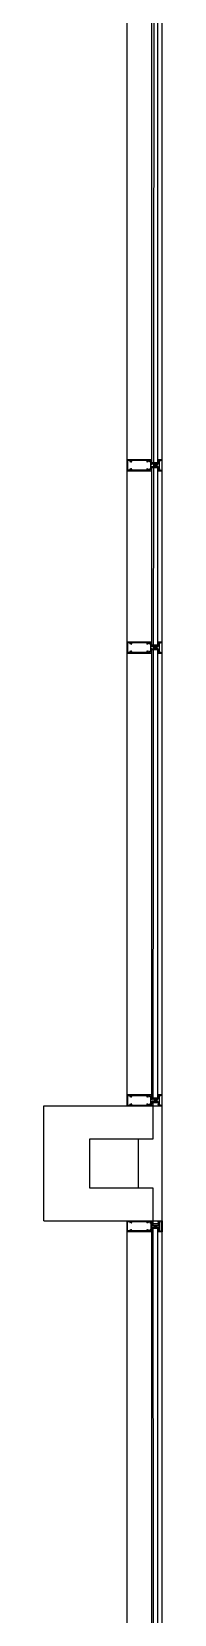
# Model space of a CAD drawing. Extents: x 11182 to 734459, y -1391328 to 152085.
# Drawn here: x 353324 to 353816, y -1332234 to -1325636 of the extents above; entities that cross this region are included whole.
import ezdxf

# ---------------------------------------------------------------- set-up
doc = ezdxf.new("R2010")
doc.units = 0
doc.header["$LTSCALE"] = 500
doc.header["$MEASUREMENT"] = 0
doc.layers.add('1_Wall_Exist', color=251, linetype='CONTINUOUS')

msp = doc.modelspace()

# ---------------------------------------------------------------- linework, layer by layer
at = {"layer": '1_Wall_Exist'}
for p, q in [((353782.5, -1322835.2), (353777.5, -1330252.2)), ((353669.5, -1330113.7), (353669.5, -1322886.2)), ((353815.5, -1330113.7), (353815.5, -1322886.2)), ((353773, -1327433.9), (353773, -1325566)), ((353798.4, -1327433.9), (353798.4, -1325566)), ((353669.5, -1327421.2), (353669.5, -1327466.2)), ((353771.1, -1327421.2), (353669.5, -1327421.2)), ((353672.1, -1327424.2), (353672.1, -1327463.1)), ((353681.8, -1327424.2), (353672.1, -1327424.2)), ((353751.6, -1327424.2), (353689.1, -1327424.2)), ((353763.8, -1327424.2), (353758.9, -1327424.2)), ((353764.6, -1327428.5), (353764.6, -1327425)), ((353767.1, -1327425.5), (353767.1, -1327425)), ((353767.1, -1327426), (353767.1, -1327425.5)), ((353767.9, -1327424.2), (353770.6, -1327424.2)), ((353770.6, -1327426.8), (353767.9, -1327426.8)), ((353770.6, -1327424.5), (353771.1, -1327424)), ((353770.6, -1327424.2), (353770.6, -1327424.5)), ((353771.1, -1327427), (353770.6, -1327426.5)), ((353770.6, -1327426.5), (353770.6, -1327426.8)), ((353771.1, -1327424), (353771.1, -1327421.2)), ((353771.1, -1327440.2), (353771.1, -1327427)), ((353799.7, -1327422.6), (353799.7, -1327425.1)), ((353799.7, -1327425.1), (353800.2, -1327425.6)), ((353800.2, -1327427.1), (353799.7, -1327427.6)), ((353799.8, -1327421.6), (353801.5, -1327422.1)), ((353815.5, -1327421.2), (353799.9, -1327421.2)), ((353801.3, -1327422.7), (353800, -1327422.3)), ((353800.2, -1327425.1), (353802.8, -1327425.1)), ((353800.2, -1327425.6), (353800.2, -1327425.1)), ((353800.2, -1327427.6), (353800.2, -1327427.1)), ((353803.6, -1327425.9), (353803.6, -1327426.8)), ((353805.9, -1327423.9), (353803.9, -1327423.4)), ((353804.2, -1327422.4), (353814.3, -1327422.4)), ((353805.9, -1327427.6), (353805.9, -1327423.9)), ((353814.3, -1327422.4), (353814.3, -1327464.9)), ((353815.5, -1327466.2), (353815.5, -1327421.2)), ((353669.5, -1327466.2), (353771.1, -1327466.2)), ((353672.1, -1327463.1), (353681.8, -1327463.1)), ((353689.1, -1327463.1), (353751.6, -1327463.1)), ((353758.9, -1327463.1), (353763.8, -1327463.1)), ((353764.6, -1327462.3), (353764.6, -1327458.8)), ((353767.8, -1327429.3), (353765.4, -1327429.3)), ((353765.4, -1327458), (353767.8, -1327458)), ((353767.1, -1327461.8), (353767.1, -1327461.4)), ((353767.1, -1327462.3), (353767.1, -1327461.8)), ((353767.9, -1327460.6), (353770.6, -1327460.5)), ((353770.6, -1327463.1), (353767.9, -1327463.1)), ((353768.5, -1327438.2), (353768.5, -1327430.1)), ((353768.5, -1327449.2), (353768.5, -1327438.2)), ((353768.5, -1327457.2), (353768.5, -1327449.2)), ((353770.6, -1327460.8), (353771.1, -1327460.3)), ((353770.6, -1327460.5), (353770.6, -1327460.8)), ((353771.1, -1327463.4), (353770.6, -1327462.9)), ((353770.6, -1327462.9), (353770.6, -1327463.1)), ((353772.7, -1327440.2), (353771.1, -1327440.2)), ((353771.1, -1327447.1), (353772.7, -1327447.1)), ((353771.1, -1327460.3), (353771.1, -1327447.1)), ((353771.1, -1327466.2), (353771.1, -1327463.4)), ((353782.4, -1327438.6), (353772.7, -1327438.6)), ((353772.7, -1327438.6), (353772.7, -1327440.2)), ((353772.7, -1327447.1), (353772.7, -1327448.7)), ((353772.7, -1327448.7), (353782.4, -1327448.7)), ((353798.4, -1327433.9), (353773, -1327433.9)), ((353773, -1328193.9), (353773, -1327453.5)), ((353798.4, -1327453.5), (353773, -1327453.5)), ((353782.4, -1327440.2), (353782.4, -1327438.6)), ((353784, -1327440.2), (353782.4, -1327440.2)), ((353782.4, -1327448.7), (353782.4, -1327447.1)), ((353782.4, -1327447.1), (353784, -1327447.1)), ((353799.7, -1327438.6), (353784, -1327438.6)), ((353784, -1327438.6), (353784, -1327440.2)), ((353784, -1327447.1), (353784, -1327448.7)), ((353784, -1327448.7), (353799.7, -1327448.7)), ((353785.8, -1327445.1), (353785.8, -1327442.3)), ((353795.7, -1327441.5), (353786.6, -1327441.5)), ((353795.7, -1327445.8), (353786.6, -1327445.8)), ((353796.5, -1327438.9), (353796.7, -1327438.6)), ((353798.4, -1328193.9), (353798.4, -1327453.5)), ((353799.7, -1327448.7), (353799.7, -1327459.6)), ((353799.7, -1327459.6), (353800.2, -1327460.2)), ((353800.2, -1327461.7), (353799.7, -1327462.2)), ((353799.7, -1327462.2), (353799.7, -1327464.7)), ((353801.5, -1327465.2), (353799.8, -1327465.7)), ((353799.9, -1327466.2), (353815.5, -1327466.2)), ((353800, -1327464.9), (353801.3, -1327464.6)), ((353802.8, -1327427.6), (353800.2, -1327427.6)), ((353800.2, -1327459.6), (353802.8, -1327459.6)), ((353800.2, -1327460.2), (353800.2, -1327459.6)), ((353800.2, -1327462.2), (353800.2, -1327461.7)), ((353802.8, -1327462.2), (353800.2, -1327462.2)), ((353802.5, -1327456.8), (353802.8, -1327456.4)), ((353803.6, -1327460.4), (353803.6, -1327461.4)), ((353803.9, -1327463.9), (353805.9, -1327463.3)), ((353814.3, -1327464.9), (353804.2, -1327464.9)), ((353804.9, -1327443.9), (353805.2, -1327443.7)), ((353805.2, -1327444.2), (353804.9, -1327443.9)), ((353805.2, -1327428.4), (353805.9, -1327427.6)), ((353805.2, -1327443.7), (353805.2, -1327428.4)), ((353805.2, -1327458.9), (353805.2, -1327444.2)), ((353805.9, -1327459.6), (353805.2, -1327458.9)), ((353805.9, -1327463.3), (353805.9, -1327459.6)), ((353669.5, -1328181.2), (353669.5, -1328226.2)), ((353771.1, -1328181.2), (353669.5, -1328181.2)), ((353672.1, -1328184.2), (353672.1, -1328223.1)), ((353681.8, -1328184.2), (353672.1, -1328184.2)), ((353751.6, -1328184.2), (353689.1, -1328184.2)), ((353763.8, -1328184.2), (353758.9, -1328184.2)), ((353764.6, -1328188.5), (353764.6, -1328185)), ((353764.6, -1328222.3), (353764.6, -1328218.8)), ((353767.8, -1328189.3), (353765.4, -1328189.3)), ((353765.4, -1328218), (353767.8, -1328218)), ((353767.1, -1328185.5), (353767.1, -1328185)), ((353767.1, -1328186), (353767.1, -1328185.5)), ((353767.9, -1328184.2), (353770.6, -1328184.2)), ((353770.6, -1328186.8), (353767.9, -1328186.8)), ((353768.5, -1328198.2), (353768.5, -1328190.1)), ((353768.5, -1328209.2), (353768.5, -1328198.2)), ((353768.5, -1328217.2), (353768.5, -1328209.2)), ((353770.6, -1328184.5), (353771.1, -1328184)), ((353770.6, -1328184.2), (353770.6, -1328184.5)), ((353771.1, -1328187), (353770.6, -1328186.5)), ((353770.6, -1328186.5), (353770.6, -1328186.8)), ((353771.1, -1328184), (353771.1, -1328181.2)), ((353771.1, -1328200.2), (353771.1, -1328187)), ((353772.7, -1328200.2), (353771.1, -1328200.2)), ((353771.1, -1328207.1), (353772.7, -1328207.1)), ((353771.1, -1328220.3), (353771.1, -1328207.1)), ((353782.4, -1328198.6), (353772.7, -1328198.6)), ((353772.7, -1328198.6), (353772.7, -1328200.2)), ((353772.7, -1328207.1), (353772.7, -1328208.7)), ((353772.7, -1328208.7), (353782.4, -1328208.7)), ((353798.4, -1328193.9), (353773, -1328193.9)), ((353773, -1330081.4), (353773, -1328213.5)), ((353798.4, -1328213.5), (353773, -1328213.5)), ((353782.4, -1328200.2), (353782.4, -1328198.6)), ((353784, -1328200.2), (353782.4, -1328200.2)), ((353782.4, -1328208.7), (353782.4, -1328207.1)), ((353782.4, -1328207.1), (353784, -1328207.1)), ((353799.7, -1328198.6), (353784, -1328198.6)), ((353784, -1328198.6), (353784, -1328200.2)), ((353784, -1328207.1), (353784, -1328208.7)), ((353784, -1328208.7), (353799.7, -1328208.7)), ((353785.8, -1328205.1), (353785.8, -1328202.3)), ((353795.7, -1328201.5), (353786.6, -1328201.5)), ((353795.7, -1328205.8), (353786.6, -1328205.8)), ((353796.5, -1328198.9), (353796.7, -1328198.6)), ((353798.4, -1330081.4), (353798.4, -1328213.5)), ((353799.7, -1328182.6), (353799.7, -1328185.1)), ((353799.7, -1328185.1), (353800.2, -1328185.6)), ((353800.2, -1328187.1), (353799.7, -1328187.6)), ((353799.7, -1328208.7), (353799.7, -1328219.6)), ((353799.8, -1328181.6), (353801.5, -1328182.1)), ((353815.5, -1328181.2), (353799.9, -1328181.2)), ((353801.3, -1328182.7), (353800, -1328182.3)), ((353800.2, -1328185.1), (353802.8, -1328185.1)), ((353800.2, -1328185.6), (353800.2, -1328185.1)), ((353800.2, -1328187.6), (353800.2, -1328187.1)), ((353802.8, -1328187.6), (353800.2, -1328187.6)), ((353802.5, -1328216.8), (353802.8, -1328216.4)), ((353803.6, -1328185.9), (353803.6, -1328186.8)), ((353805.9, -1328183.9), (353803.9, -1328183.4)), ((353804.2, -1328182.4), (353814.3, -1328182.4)), ((353804.9, -1328203.9), (353805.2, -1328203.7)), ((353805.2, -1328204.2), (353804.9, -1328203.9)), ((353805.2, -1328188.4), (353805.9, -1328187.6)), ((353805.2, -1328203.7), (353805.2, -1328188.4)), ((353805.2, -1328218.9), (353805.2, -1328204.2)), ((353805.9, -1328219.6), (353805.2, -1328218.9)), ((353805.9, -1328187.6), (353805.9, -1328183.9)), ((353814.3, -1328182.4), (353814.3, -1328224.9)), ((353815.5, -1328226.2), (353815.5, -1328181.2)), ((353669.5, -1328226.2), (353771.1, -1328226.2)), ((353672.1, -1328223.1), (353681.8, -1328223.1)), ((353689.1, -1328223.1), (353751.6, -1328223.1)), ((353758.9, -1328223.1), (353763.8, -1328223.1)), ((353767.1, -1328221.8), (353767.1, -1328221.4)), ((353767.1, -1328222.3), (353767.1, -1328221.8)), ((353767.9, -1328220.6), (353770.6, -1328220.5)), ((353770.6, -1328223.1), (353767.9, -1328223.1)), ((353770.6, -1328220.8), (353771.1, -1328220.3)), ((353770.6, -1328220.5), (353770.6, -1328220.8)), ((353771.1, -1328223.4), (353770.6, -1328222.9)), ((353770.6, -1328222.9), (353770.6, -1328223.1)), ((353771.1, -1328226.2), (353771.1, -1328223.4)), ((353799.7, -1328219.6), (353800.2, -1328220.2)), ((353800.2, -1328221.7), (353799.7, -1328222.2)), ((353799.7, -1328222.2), (353799.7, -1328224.7)), ((353801.5, -1328225.2), (353799.8, -1328225.7)), ((353799.9, -1328226.2), (353815.5, -1328226.2)), ((353800, -1328224.9), (353801.3, -1328224.6)), ((353800.2, -1328219.6), (353802.8, -1328219.6)), ((353800.2, -1328220.2), (353800.2, -1328219.6)), ((353800.2, -1328222.2), (353800.2, -1328221.7)), ((353802.8, -1328222.2), (353800.2, -1328222.2)), ((353803.6, -1328220.4), (353803.6, -1328221.4)), ((353803.9, -1328223.9), (353805.9, -1328223.3)), ((353814.3, -1328224.9), (353804.2, -1328224.9)), ((353805.9, -1328223.3), (353805.9, -1328219.6)), ((353323.5, -1330113.7), (353815.5, -1330113.7)), ((353323.5, -1330593.7), (353323.5, -1330113.7)), ((353669.5, -1330068.7), (353669.5, -1330113.7)), ((353771.1, -1330068.7), (353669.5, -1330068.7)), ((353669.5, -1330113.7), (353771.1, -1330113.7)), ((353672.1, -1330071.7), (353672.1, -1330110.6)), ((353681.8, -1330071.7), (353672.1, -1330071.7)), ((353672.1, -1330110.6), (353681.8, -1330110.6)), ((353751.6, -1330071.7), (353689.1, -1330071.7)), ((353689.1, -1330110.6), (353751.6, -1330110.6)), ((353763.8, -1330071.7), (353758.9, -1330071.7)), ((353758.9, -1330110.6), (353763.8, -1330110.6)), ((353764.6, -1330076), (353764.6, -1330072.5)), ((353764.6, -1330109.8), (353764.6, -1330106.3)), ((353767.8, -1330076.8), (353765.4, -1330076.8)), ((353765.4, -1330105.5), (353767.8, -1330105.5)), ((353767.1, -1330073), (353767.1, -1330072.5)), ((353767.1, -1330073.5), (353767.1, -1330073)), ((353767.1, -1330109.3), (353767.1, -1330108.9)), ((353767.1, -1330109.8), (353767.1, -1330109.3)), ((353767.9, -1330071.7), (353770.6, -1330071.7)), ((353770.6, -1330074.3), (353767.9, -1330074.3)), ((353767.9, -1330108.1), (353770.6, -1330108)), ((353770.6, -1330110.6), (353767.9, -1330110.6)), ((353768.5, -1330085.7), (353768.5, -1330077.6)), ((353768.5, -1330096.7), (353768.5, -1330085.7)), ((353768.5, -1330104.7), (353768.5, -1330096.7)), ((353770.6, -1330072), (353771.1, -1330071.5)), ((353770.6, -1330071.7), (353770.6, -1330072)), ((353771.1, -1330074.5), (353770.6, -1330074)), ((353770.6, -1330074), (353770.6, -1330074.3)), ((353770.6, -1330108.3), (353771.1, -1330107.8)), ((353770.6, -1330108), (353770.6, -1330108.3)), ((353771.1, -1330110.9), (353770.6, -1330110.4)), ((353770.6, -1330110.4), (353770.6, -1330110.6)), ((353771.1, -1330071.5), (353771.1, -1330068.7)), ((353771.1, -1330087.7), (353771.1, -1330074.5)), ((353772.7, -1330087.7), (353771.1, -1330087.7)), ((353771.1, -1330094.6), (353772.7, -1330094.6)), ((353771.1, -1330107.8), (353771.1, -1330094.6)), ((353771.1, -1330113.7), (353771.1, -1330110.9)), ((353782.4, -1330086.1), (353772.7, -1330086.1)), ((353772.7, -1330086.1), (353772.7, -1330087.7)), ((353772.7, -1330094.6), (353772.7, -1330096.2)), ((353772.7, -1330096.2), (353782.4, -1330096.2)), ((353798.4, -1330081.4), (353773, -1330081.4)), ((353798.4, -1330101), (353773, -1330101)), ((353782.4, -1330087.7), (353782.4, -1330086.1)), ((353784, -1330087.7), (353782.4, -1330087.7)), ((353782.4, -1330096.2), (353782.4, -1330094.6)), ((353782.4, -1330094.6), (353784, -1330094.6)), ((353799.7, -1330086.1), (353784, -1330086.1)), ((353784, -1330086.1), (353784, -1330087.7)), ((353784, -1330094.6), (353784, -1330096.2)), ((353784, -1330096.2), (353799.7, -1330096.2)), ((353785.8, -1330092.6), (353785.8, -1330089.8)), ((353795.7, -1330089), (353786.6, -1330089)), ((353795.7, -1330093.3), (353786.6, -1330093.3)), ((353796.5, -1330086.4), (353796.7, -1330086.1)), ((353799.7, -1330070.1), (353799.7, -1330072.6)), ((353799.7, -1330072.6), (353800.2, -1330073.1)), ((353800.2, -1330074.6), (353799.7, -1330075.1)), ((353799.7, -1330096.2), (353799.7, -1330107.1)), ((353799.7, -1330107.1), (353800.2, -1330107.7)), ((353800.2, -1330109.2), (353799.7, -1330109.7)), ((353799.7, -1330109.7), (353799.7, -1330112.2)), ((353799.8, -1330069.1), (353801.5, -1330069.6)), ((353801.5, -1330112.7), (353799.8, -1330113.2)), ((353815.5, -1330068.7), (353799.9, -1330068.7)), ((353799.9, -1330113.7), (353815.5, -1330113.7)), ((353801.3, -1330070.2), (353800, -1330069.8)), ((353800, -1330112.4), (353801.3, -1330112.1)), ((353800.2, -1330072.6), (353802.8, -1330072.6)), ((353800.2, -1330073.1), (353800.2, -1330072.6)), ((353800.2, -1330075.1), (353800.2, -1330074.6)), ((353802.8, -1330075.1), (353800.2, -1330075.1)), ((353800.2, -1330107.1), (353802.8, -1330107.1)), ((353800.2, -1330107.7), (353800.2, -1330107.1)), ((353800.2, -1330109.7), (353800.2, -1330109.2)), ((353802.8, -1330109.7), (353800.2, -1330109.7)), ((353802.5, -1330104.3), (353802.8, -1330103.9)), ((353803.6, -1330073.4), (353803.6, -1330074.3)), ((353803.6, -1330107.9), (353803.6, -1330108.9)), ((353805.9, -1330071.4), (353803.9, -1330070.9)), ((353803.9, -1330111.4), (353805.9, -1330110.8)), ((353804.2, -1330069.9), (353814.3, -1330069.9)), ((353814.3, -1330112.4), (353804.2, -1330112.4)), ((353804.9, -1330091.4), (353805.2, -1330091.2)), ((353805.2, -1330091.7), (353804.9, -1330091.4)), ((353805.2, -1330075.9), (353805.9, -1330075.1)), ((353805.2, -1330091.2), (353805.2, -1330075.9)), ((353805.2, -1330106.4), (353805.2, -1330091.7)), ((353805.9, -1330107.1), (353805.2, -1330106.4)), ((353805.9, -1330075.1), (353805.9, -1330071.4)), ((353805.9, -1330110.8), (353805.9, -1330107.1)), ((353814.3, -1330069.9), (353814.3, -1330112.4)), ((353815.5, -1330113.7), (353815.5, -1330068.7)), ((353815.5, -1330593.7), (353815.5, -1330113.7)), ((353514, -1330252.2), (353514, -1330455.2)), ((353777.5, -1330252.2), (353514, -1330252.2)), ((353717, -1330455.2), (353717, -1330252.2)), ((353514, -1330455.2), (353777.5, -1330455.2)), ((353777.5, -1330455.2), (353782.5, -1337872.2)), ((353323.5, -1330593.7), (353815.5, -1330593.7)), ((353669.5, -1337821.2), (353669.5, -1330593.7)), ((353669.5, -1330638.7), (353669.5, -1330593.7)), ((353669.5, -1330593.7), (353771.1, -1330593.7)), ((353771.1, -1330593.7), (353771.1, -1330596.5)), ((353801.5, -1330594.6), (353799.8, -1330594.1)), ((353799.9, -1330593.7), (353815.5, -1330593.7)), ((353815.5, -1337821.2), (353815.5, -1330593.7)), ((353815.5, -1330593.7), (353815.5, -1330638.7)), ((353771.1, -1330638.7), (353669.5, -1330638.7)), ((353672.1, -1330635.6), (353672.1, -1330596.7)), ((353672.1, -1330596.7), (353681.8, -1330596.7)), ((353681.8, -1330635.6), (353672.1, -1330635.6)), ((353689.1, -1330596.7), (353751.6, -1330596.7)), ((353751.6, -1330635.6), (353689.1, -1330635.6)), ((353758.9, -1330596.7), (353763.8, -1330596.7)), ((353763.8, -1330635.6), (353758.9, -1330635.6)), ((353764.6, -1330597.5), (353764.6, -1330601)), ((353764.6, -1330631.3), (353764.6, -1330634.8)), ((353765.4, -1330601.8), (353767.8, -1330601.8)), ((353767.8, -1330630.5), (353765.4, -1330630.5)), ((353767.1, -1330597.5), (353767.1, -1330598)), ((353767.1, -1330598), (353767.1, -1330598.5)), ((353767.1, -1330633.9), (353767.1, -1330634.3)), ((353767.1, -1330634.3), (353767.1, -1330634.8)), ((353770.6, -1330596.7), (353767.9, -1330596.7)), ((353767.9, -1330599.3), (353770.6, -1330599.3)), ((353770.6, -1330633), (353767.9, -1330633.1)), ((353767.9, -1330635.6), (353770.6, -1330635.6)), ((353768.5, -1330602.6), (353768.5, -1330610.7)), ((353768.5, -1330610.7), (353768.5, -1330621.7)), ((353768.5, -1330621.7), (353768.5, -1330629.7)), ((353771.1, -1330596.5), (353770.6, -1330597)), ((353770.6, -1330597), (353770.6, -1330596.7)), ((353770.6, -1330599.3), (353770.6, -1330599)), ((353770.6, -1330599), (353771.1, -1330599.5)), ((353771.1, -1330632.8), (353770.6, -1330633.3)), ((353770.6, -1330633.3), (353770.6, -1330633)), ((353770.6, -1330635.6), (353770.6, -1330635.4)), ((353770.6, -1330635.4), (353771.1, -1330635.9)), ((353771.1, -1330599.5), (353771.1, -1330612.7)), ((353771.1, -1330612.7), (353772.7, -1330612.7)), ((353772.7, -1330619.6), (353771.1, -1330619.6)), ((353771.1, -1330619.6), (353771.1, -1330632.8)), ((353771.1, -1330635.9), (353771.1, -1330638.7)), ((353772.7, -1330611.1), (353782.4, -1330611.1)), ((353772.7, -1330612.7), (353772.7, -1330611.1)), ((353772.7, -1330621.2), (353772.7, -1330619.6)), ((353782.4, -1330621.2), (353772.7, -1330621.2)), ((353798.4, -1330606.4), (353773, -1330606.4)), ((353773, -1332493.9), (353773, -1330626)), ((353798.4, -1330626), (353773, -1330626)), ((353782.4, -1330611.1), (353782.4, -1330612.7)), ((353782.4, -1330612.7), (353784, -1330612.7)), ((353784, -1330619.6), (353782.4, -1330619.6)), ((353782.4, -1330619.6), (353782.4, -1330621.2)), ((353784, -1330611.1), (353799.7, -1330611.1)), ((353784, -1330612.7), (353784, -1330611.1)), ((353784, -1330621.2), (353784, -1330619.6)), ((353799.7, -1330621.2), (353784, -1330621.2)), ((353785.8, -1330614.8), (353785.8, -1330617.6)), ((353795.7, -1330614), (353786.6, -1330614)), ((353795.7, -1330618.3), (353786.6, -1330618.3)), ((353796.5, -1330621), (353796.7, -1330621.2)), ((353798.4, -1332493.9), (353798.4, -1330626)), ((353799.7, -1330597.6), (353799.7, -1330595.1)), ((353800.2, -1330598.1), (353799.7, -1330597.6)), ((353799.7, -1330600.2), (353800.2, -1330599.7)), ((353799.7, -1330600.2), (353799.7, -1330611.1)), ((353799.7, -1330632.2), (353799.7, -1330621.2)), ((353800.2, -1330632.7), (353799.7, -1330632.2)), ((353799.7, -1330634.7), (353800.2, -1330634.2)), ((353799.7, -1330637.2), (353799.7, -1330634.7)), ((353799.8, -1330638.2), (353801.5, -1330637.7)), ((353815.5, -1330638.7), (353799.9, -1330638.7)), ((353800, -1330594.9), (353801.3, -1330595.2)), ((353801.3, -1330637.1), (353800, -1330637.5)), ((353802.8, -1330597.6), (353800.2, -1330597.6)), ((353800.2, -1330597.6), (353800.2, -1330598.1)), ((353800.2, -1330599.7), (353800.2, -1330600.2)), ((353800.2, -1330600.2), (353802.8, -1330600.2)), ((353802.8, -1330632.2), (353800.2, -1330632.2)), ((353800.2, -1330632.2), (353800.2, -1330632.7)), ((353800.2, -1330634.2), (353800.2, -1330634.7)), ((353800.2, -1330634.7), (353802.8, -1330634.7)), ((353802.5, -1330603.1), (353802.8, -1330603.4)), ((353803.6, -1330599.4), (353803.6, -1330598.4)), ((353803.6, -1330633.9), (353803.6, -1330633)), ((353803.9, -1330595.9), (353805.9, -1330596.5)), ((353805.9, -1330635.9), (353803.9, -1330636.4)), ((353814.3, -1330594.9), (353804.2, -1330594.9)), ((353804.2, -1330637.4), (353814.3, -1330637.4)), ((353805.2, -1330615.6), (353804.9, -1330615.9)), ((353804.9, -1330615.9), (353805.2, -1330616.2)), ((353805.9, -1330600.2), (353805.2, -1330601)), ((353805.2, -1330601), (353805.2, -1330615.6)), ((353805.2, -1330616.2), (353805.2, -1330631.4)), ((353805.2, -1330631.4), (353805.9, -1330632.2)), ((353805.9, -1330596.5), (353805.9, -1330600.2)), ((353805.9, -1330632.2), (353805.9, -1330635.9)), ((353814.3, -1330637.4), (353814.3, -1330594.9))]:
    msp.add_line(p, q, dxfattribs=at)
for points in [[(353792.1, -1327445.8), (353792.1, -1327441.5)], [(353799.7, -1327438.6), (353799.7, -1327427.6)], [(353799.7, -1327433.3), (353802.8, -1327430.2), (353802.8, -1327457.1), (353799.7, -1327453.9)], [(353792.1, -1328205.8), (353792.1, -1328201.5)], [(353799.7, -1328198.6), (353799.7, -1328187.6)], [(353799.7, -1328193.3), (353802.8, -1328190.2), (353802.8, -1328217.1), (353799.7, -1328213.9)], [(353792.1, -1330093.3), (353792.1, -1330089)], [(353799.7, -1330086.1), (353799.7, -1330075.1)], [(353799.7, -1330080.8), (353802.8, -1330077.7), (353802.8, -1330104.6), (353799.7, -1330101.4)], [(353792.1, -1330614), (353792.1, -1330618.3)], [(353799.7, -1330626.5), (353802.8, -1330629.6), (353802.8, -1330602.7), (353799.7, -1330605.9)]]:
    msp.add_lwpolyline(points, dxfattribs=at)
for points in [[(353795.7, -1327441.5, 0.414214), (353796.5, -1327440.7), (353796.5, -1327438.6)], [(353796.5, -1327448.7), (353796.5, -1327446.6, 0.414214), (353795.7, -1327445.8)], [(353795.7, -1328201.5, 0.414214), (353796.5, -1328200.7), (353796.5, -1328198.6)], [(353796.5, -1328208.7), (353796.5, -1328206.6, 0.414214), (353795.7, -1328205.8)], [(353795.7, -1330089, 0.414214), (353796.5, -1330088.2), (353796.5, -1330086.1)], [(353796.5, -1330096.2), (353796.5, -1330094.1, 0.414214), (353795.7, -1330093.3)], [(353796.5, -1330611.1), (353796.5, -1330613.2, -0.414214), (353795.7, -1330614)], [(353795.7, -1330618.3, -0.414214), (353796.5, -1330619.1), (353796.5, -1330621.2)]]:
    msp.add_lwpolyline(points, format="xyb", dxfattribs=at)
for centre, radius, start, end in [((353685.4, -1327425.6), 3.92, 159.14605, 228.07125), ((353683.3, -1327427.5), 1.08, 244.59664, 25.40336), ((353685.4, -1327425.6), 1.89, 308.62064, 231.37936), ((353687.6, -1327427.5), 1.12, 159.25175, 290.74825), ((353685.4, -1327425.6), 3.92, 311.92875, 20.85395), ((353755.2, -1327425.6), 3.92, 159.14605, 228.07125), ((353753.1, -1327427.5), 1.08, 244.59664, 25.40336), ((353755.2, -1327425.6), 1.89, 308.62064, 231.37936), ((353757.4, -1327427.5), 1.12, 159.25175, 290.74825), ((353755.2, -1327425.6), 3.92, 311.92875, 20.85395), ((353763.8, -1327425), 0.787, 0, 90), ((353767.9, -1327425), 0.787, 90, 180), ((353767.9, -1327426), 0.787, 179.50214, 269.50214), ((353773, -1327425.2), 1.94, 90, 270), ((353771.1, -1327418.9), 2.27, 268.96577, 323.56766), ((353799.6, -1327420), 1.31, 204.27602, 276.35159), ((353798.4, -1327426), 1.49, 270, 90), ((353799.9, -1327421.4), 0.237, 90, 255), ((353799.9, -1327422.6), 0.254, 75, 180), ((353802.8, -1327422.2), 1.57, 196.45392, 313.54609), ((353802.8, -1327422.4), 1.4, 165, 0), ((353802.8, -1327425.9), 0.787, 0, 90), ((353802.8, -1327426.8), 0.787, 270, 0), ((353685.4, -1327461.7), 3.92, 131.92875, 200.85395), ((353683.3, -1327459.8), 1.08, 334.59664, 115.40336), ((353685.4, -1327461.7), 1.89, 128.62064, 51.37936), ((353687.6, -1327459.8), 1.12, 69.25175, 200.74825), ((353685.4, -1327461.7), 3.92, 339.14605, 48.07125), ((353755.2, -1327461.7), 3.92, 131.92875, 200.85395), ((353753.1, -1327459.8), 1.08, 334.59664, 115.40336), ((353755.2, -1327461.7), 1.89, 128.62064, 51.37936), ((353757.4, -1327459.8), 1.12, 69.25175, 200.74825), ((353755.2, -1327461.7), 3.92, 339.14605, 48.07125), ((353763.8, -1327462.3), 0.787, 270, 0), ((353765.4, -1327428.5), 0.787, 180, 270), ((353765.4, -1327458.8), 0.787, 90, 180), ((353767.9, -1327461.4), 0.787, 90.49786, 180.49786), ((353767.9, -1327462.3), 0.787, 180, 270), ((353767.8, -1327430.1), 0.787, 0, 90), ((353767.8, -1327457.2), 0.787, 270, 0), ((353773, -1327462.1), 1.94, 90, 270), ((353770.3, -1327431.8), 2.94, 23.89703, 74.05189), ((353770.3, -1327455.6), 2.94, 285.94811, 336.10297), ((353771.1, -1327468.4), 2.27, 36.43234, 91.03423), ((353786.6, -1327442.3), 0.787, 90, 180), ((353786.6, -1327445.1), 0.787, 180, 270), ((353800.1, -1327432.2), 2.02, 102.61839, 150.3095), ((353800.1, -1327455.1), 2.02, 209.69051, 257.38161), ((353798.4, -1327461.3), 1.49, 270, 90), ((353799.6, -1327467.3), 1.31, 83.64841, 155.72399), ((353799.9, -1327464.7), 0.254, 180, 285), ((353799.9, -1327465.9), 0.237, 105, 270), ((353802.8, -1327465), 1.57, 46.45392, 163.54609), ((353802.8, -1327464.9), 1.4, 0, 195), ((353802.8, -1327460.4), 0.787, 0, 90), ((353802.8, -1327461.4), 0.787, 270, 0), ((353685.4, -1328185.6), 3.92, 159.14605, 228.07125), ((353685.4, -1328221.7), 3.92, 131.92875, 200.85395), ((353683.3, -1328187.5), 1.08, 244.59664, 25.40336), ((353683.3, -1328219.8), 1.08, 334.59664, 115.40336), ((353685.4, -1328185.6), 1.89, 308.62064, 231.37936), ((353687.6, -1328187.5), 1.12, 159.25175, 290.74825), ((353687.6, -1328219.8), 1.12, 69.25175, 200.74825), ((353685.4, -1328185.6), 3.92, 311.92875, 20.85395), ((353685.4, -1328221.7), 3.92, 339.14605, 48.07125), ((353755.2, -1328185.6), 3.92, 159.14605, 228.07125), ((353755.2, -1328221.7), 3.92, 131.92875, 200.85395), ((353753.1, -1328187.5), 1.08, 244.59664, 25.40336), ((353753.1, -1328219.8), 1.08, 334.59664, 115.40336), ((353755.2, -1328185.6), 1.89, 308.62064, 231.37936), ((353757.4, -1328187.5), 1.12, 159.25175, 290.74825), ((353757.4, -1328219.8), 1.12, 69.25175, 200.74825), ((353755.2, -1328185.6), 3.92, 311.92875, 20.85395), ((353755.2, -1328221.7), 3.92, 339.14605, 48.07125), ((353763.8, -1328185), 0.787, 0, 90), ((353765.4, -1328188.5), 0.787, 180, 270), ((353765.4, -1328218.8), 0.787, 90, 180), ((353767.9, -1328185), 0.787, 90, 180), ((353767.9, -1328186), 0.787, 179.50214, 269.50214), ((353767.8, -1328190.1), 0.787, 0, 90), ((353767.8, -1328217.2), 0.787, 270, 0), ((353773, -1328185.2), 1.94, 90, 270), ((353771.1, -1328178.9), 2.27, 268.96577, 323.56766), ((353770.3, -1328191.8), 2.94, 23.89703, 74.05189), ((353770.3, -1328215.6), 2.94, 285.94811, 336.10297), ((353786.6, -1328202.3), 0.787, 90, 180), ((353786.6, -1328205.1), 0.787, 180, 270), ((353799.6, -1328180), 1.31, 204.27602, 276.35159), ((353798.4, -1328186), 1.49, 270, 90), ((353800.1, -1328192.2), 2.02, 102.61839, 150.3095), ((353800.1, -1328215.1), 2.02, 209.69051, 257.38161), ((353799.9, -1328181.4), 0.237, 90, 255), ((353799.9, -1328182.6), 0.254, 75, 180), ((353802.8, -1328182.2), 1.57, 196.45392, 313.54609), ((353802.8, -1328182.4), 1.4, 165, 0), ((353802.8, -1328185.9), 0.787, 0, 90), ((353802.8, -1328186.8), 0.787, 270, 0), ((353685.4, -1328221.7), 1.89, 128.62064, 51.37936), ((353755.2, -1328221.7), 1.89, 128.62064, 51.37936), ((353763.8, -1328222.3), 0.787, 270, 0), ((353767.9, -1328221.4), 0.787, 90.49786, 180.49786), ((353767.9, -1328222.3), 0.787, 180, 270), ((353773, -1328222.1), 1.94, 90, 270), ((353771.1, -1328228.4), 2.27, 36.43234, 91.03423), ((353798.4, -1328221.3), 1.49, 270, 90), ((353799.6, -1328227.3), 1.31, 83.64841, 155.72399), ((353799.9, -1328224.7), 0.254, 180, 285), ((353799.9, -1328225.9), 0.237, 105, 270), ((353802.8, -1328225), 1.57, 46.45392, 163.54609), ((353802.8, -1328224.9), 1.4, 0, 195), ((353802.8, -1328220.4), 0.787, 0, 90), ((353802.8, -1328221.4), 0.787, 270, 0), ((353685.4, -1330073.1), 3.92, 159.14605, 228.07125), ((353685.4, -1330109.2), 3.92, 131.92875, 200.85395), ((353683.3, -1330075), 1.08, 244.59664, 25.40336), ((353683.3, -1330107.3), 1.08, 334.59664, 115.40336), ((353685.4, -1330073.1), 1.89, 308.62064, 231.37936), ((353685.4, -1330109.2), 1.89, 128.62064, 51.37936), ((353687.6, -1330075), 1.12, 159.25175, 290.74825), ((353687.6, -1330107.3), 1.12, 69.25175, 200.74825), ((353685.4, -1330073.1), 3.92, 311.92875, 20.85395), ((353685.4, -1330109.2), 3.92, 339.14605, 48.07125), ((353755.2, -1330073.1), 3.92, 159.14605, 228.07125), ((353755.2, -1330109.2), 3.92, 131.92875, 200.85395), ((353753.1, -1330075), 1.08, 244.59664, 25.40336), ((353753.1, -1330107.3), 1.08, 334.59664, 115.40336), ((353755.2, -1330073.1), 1.89, 308.62064, 231.37936), ((353755.2, -1330109.2), 1.89, 128.62064, 51.37936), ((353757.4, -1330075), 1.12, 159.25175, 290.74825), ((353757.4, -1330107.3), 1.12, 69.25175, 200.74825), ((353755.2, -1330073.1), 3.92, 311.92875, 20.85395), ((353755.2, -1330109.2), 3.92, 339.14605, 48.07125), ((353763.8, -1330072.5), 0.787, 0, 90), ((353763.8, -1330109.8), 0.787, 270, 0), ((353765.4, -1330076), 0.787, 180, 270), ((353765.4, -1330106.3), 0.787, 90, 180), ((353767.9, -1330072.5), 0.787, 90, 180), ((353767.9, -1330073.5), 0.787, 179.50214, 269.50214), ((353767.9, -1330108.9), 0.787, 90.49786, 180.49786), ((353767.9, -1330109.8), 0.787, 180, 270), ((353767.8, -1330077.6), 0.787, 0, 90), ((353767.8, -1330104.7), 0.787, 270, 0), ((353773, -1330072.7), 1.94, 90, 270), ((353773, -1330109.6), 1.94, 90, 270), ((353771.1, -1330066.4), 2.27, 268.96577, 323.56766), ((353770.3, -1330079.3), 2.94, 23.89703, 74.05189), ((353770.3, -1330103.1), 2.94, 285.94811, 336.10297), ((353771.1, -1330115.9), 2.27, 36.43234, 91.03423), ((353786.6, -1330089.8), 0.787, 90, 180), ((353786.6, -1330092.6), 0.787, 180, 270), ((353799.6, -1330067.5), 1.31, 204.27602, 276.35159), ((353798.4, -1330073.5), 1.49, 270, 90), ((353800.1, -1330079.7), 2.02, 102.61839, 150.3095), ((353800.1, -1330102.6), 2.02, 209.69051, 257.38161), ((353798.4, -1330108.8), 1.49, 270, 90), ((353799.6, -1330114.8), 1.31, 83.64841, 155.72399), ((353799.9, -1330068.9), 0.237, 90, 255), ((353799.9, -1330070.1), 0.254, 75, 180), ((353799.9, -1330112.2), 0.254, 180, 285), ((353799.9, -1330113.4), 0.237, 105, 270), ((353802.8, -1330069.7), 1.57, 196.45392, 313.54609), ((353802.8, -1330112.5), 1.57, 46.45392, 163.54609), ((353802.8, -1330069.9), 1.4, 165, 0), ((353802.8, -1330112.4), 1.4, 0, 195), ((353802.8, -1330073.4), 0.787, 0, 90), ((353802.8, -1330074.3), 0.787, 270, 0), ((353802.8, -1330107.9), 0.787, 0, 90), ((353802.8, -1330108.9), 0.787, 270, 0), ((353771.1, -1330591.4), 2.27, 268.96577, 323.56766), ((353799.6, -1330592.5), 1.31, 204.27601, 276.35159), ((353799.9, -1330593.9), 0.237, 90, 255), ((353685.4, -1330598.1), 3.92, 159.14605, 228.07125), ((353685.4, -1330634.2), 3.92, 131.92875, 200.85395), ((353683.3, -1330600), 1.08, 244.59664, 25.40336), ((353683.3, -1330632.3), 1.08, 334.59664, 115.40336), ((353685.4, -1330598.1), 1.89, 308.62064, 231.37936), ((353685.4, -1330634.2), 1.89, 128.62064, 51.37936), ((353687.6, -1330600), 1.12, 159.25175, 290.74825), ((353687.6, -1330632.3), 1.12, 69.25175, 200.74825), ((353685.4, -1330598.1), 3.92, 311.92875, 20.85395), ((353685.4, -1330634.2), 3.92, 339.14605, 48.07125), ((353755.2, -1330598.1), 3.92, 159.14605, 228.07125), ((353755.2, -1330634.2), 3.92, 131.92875, 200.85395), ((353753.1, -1330600), 1.08, 244.59664, 25.40336), ((353753.1, -1330632.3), 1.08, 334.59664, 115.40336), ((353755.2, -1330598.1), 1.89, 308.62064, 231.37936), ((353755.2, -1330634.2), 1.89, 128.62064, 51.37936), ((353757.4, -1330600), 1.12, 159.25175, 290.74825), ((353757.4, -1330632.3), 1.12, 69.25175, 200.74825), ((353755.2, -1330598.1), 3.92, 311.92875, 20.85395), ((353755.2, -1330634.2), 3.92, 339.14605, 48.07125), ((353763.8, -1330597.5), 0.787, 360, 90), ((353763.8, -1330634.8), 0.787, 270, 360), ((353765.4, -1330601), 0.787, 180, 270), ((353765.4, -1330631.3), 0.787, 90, 180), ((353767.9, -1330597.5), 0.787, 90, 180), ((353767.9, -1330598.5), 0.787, 179.50214, 269.50214), ((353767.9, -1330633.9), 0.787, 90.49786, 180.49786), ((353767.9, -1330634.8), 0.787, 180, 270), ((353767.8, -1330602.6), 0.787, 360, 90), ((353767.8, -1330629.7), 0.787, 270, 360), ((353773, -1330597.7), 1.94, 90, 270), ((353773, -1330634.6), 1.94, 90, 270), ((353770.3, -1330604.3), 2.94, 23.89703, 74.05189), ((353770.3, -1330628.1), 2.94, 285.94811, 336.10297), ((353771.1, -1330640.9), 2.27, 36.43234, 91.03423), ((353786.6, -1330614.8), 0.787, 90, 180), ((353786.6, -1330617.6), 0.787, 180, 270), ((353798.4, -1330598.5), 1.49, 270, 90), ((353800.1, -1330604.7), 2.02, 102.61839, 150.30949), ((353800.1, -1330627.6), 2.02, 209.6905, 257.38161), ((353798.4, -1330633.8), 1.49, 270, 90), ((353799.6, -1330639.8), 1.31, 83.64841, 155.72398), ((353799.9, -1330595.1), 0.254, 75, 180), ((353799.9, -1330637.2), 0.254, 180, 285), ((353799.9, -1330638.4), 0.237, 105, 270), ((353802.8, -1330594.8), 1.57, 196.45391, 313.54608), ((353802.8, -1330637.6), 1.57, 46.45391, 163.54608), ((353802.8, -1330594.9), 1.4, 165, 360), ((353802.8, -1330637.4), 1.4, 360, 195), ((353802.8, -1330598.4), 0.787, 360, 90), ((353802.8, -1330599.4), 0.787, 270, 360), ((353802.8, -1330633), 0.787, 360, 90), ((353802.8, -1330633.9), 0.787, 270, 360)]:
    msp.add_arc(centre, radius, start, end, dxfattribs=at)

doc.saveas('drawing.dxf')
